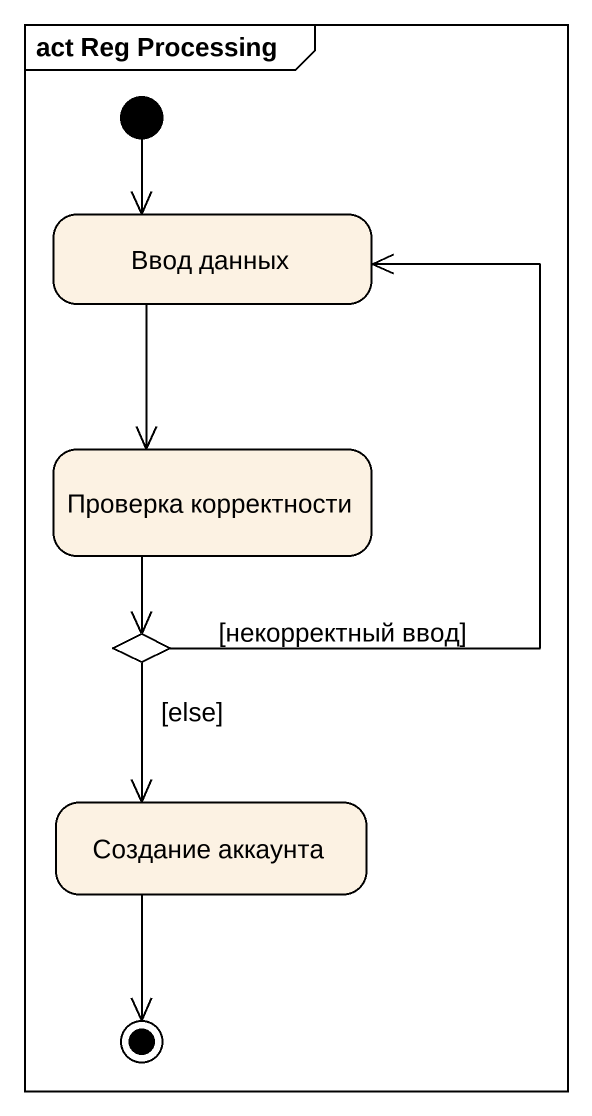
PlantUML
@startuml
mainframe act Reg Processing
hide empty description
state "Ввод данных" as Ввод_данных
state "Проверка корректности" as Проверка_корректности
state choice1 <<choice>>
state "Создание аккаунта" as Создание_аккаунта
[*] --> Ввод_данных
Ввод_данных --> Проверка_корректности
Проверка_корректности --> choice1
choice1 -up-> Ввод_данных : [некорректный ввод]
choice1 --> Создание_аккаунта : [else]
Создание_аккаунта --> [*]
@enduml
